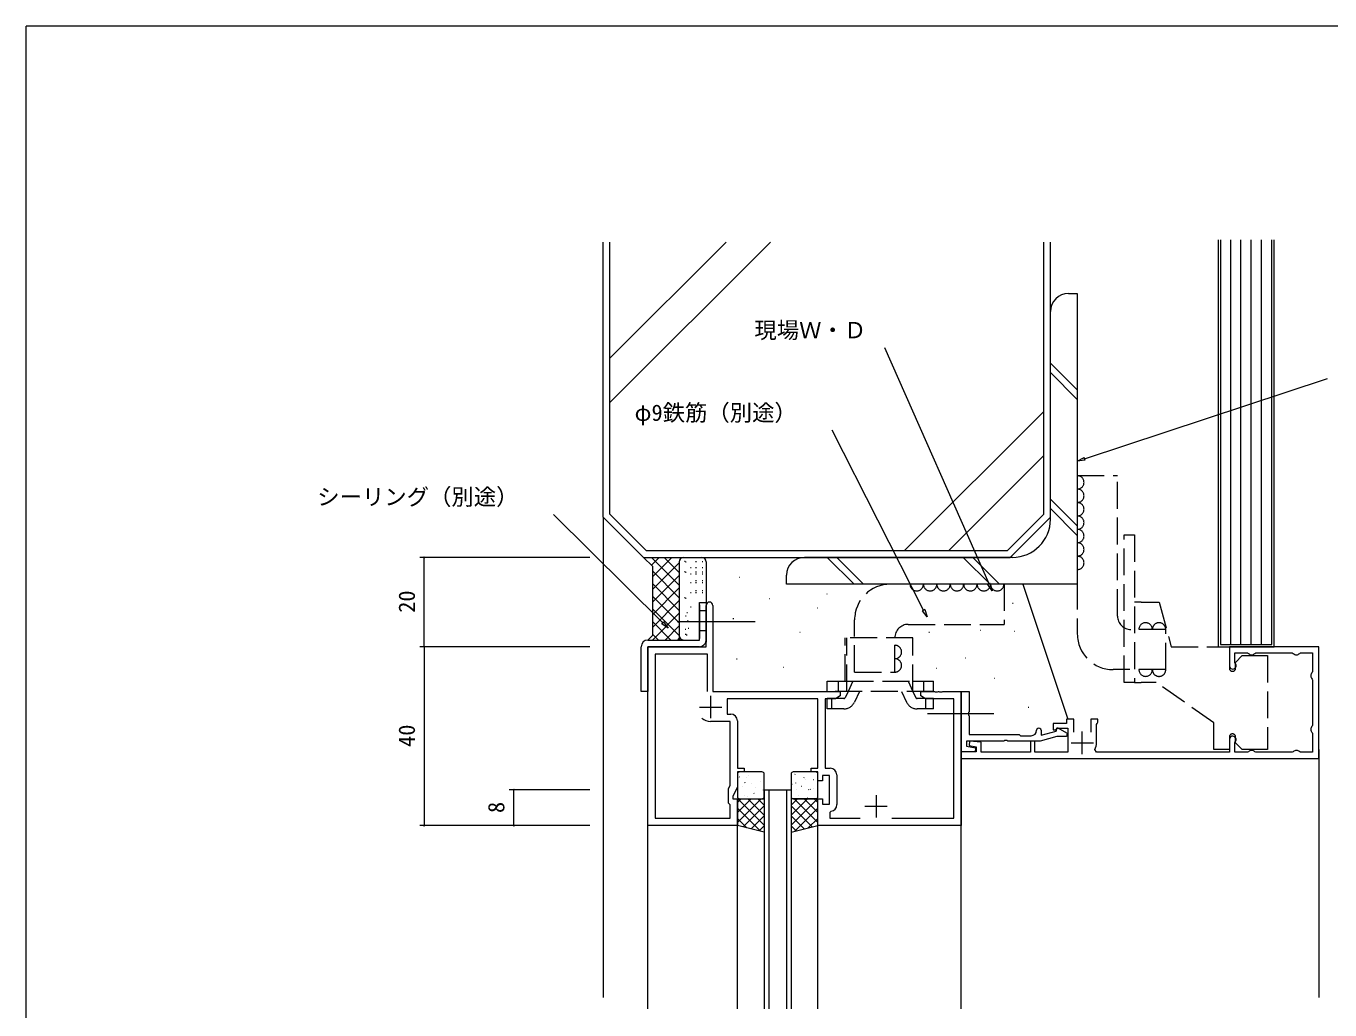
# Model space of a CAD drawing. Units: millimetres, scale not verified. Extents: x -594 to 539, y -420 to 386.
# Drawn here: x -590 to -298.5, y 161.9 to 382 of the extents above; entities that cross this region are included whole.
import ezdxf
from ezdxf.enums import TextEntityAlignment as Align

# ---------------------------------------------------------------- set-up
doc = ezdxf.new("R2010")
doc.units = ezdxf.units.MM
doc.header["$LTSCALE"] = 2
doc.linetypes.add('CHAIN2', pattern=[12, 9, -1, 1, -1])
doc.linetypes.add('DASHED3', pattern=[4, 3, -1])
for name, color, linetype, lineweight in [('0-1_YKK_ZWAK', 7, 'Continuous', 9), ('0-3_YKK_12', 2, 'Continuous', 9), ('0-4_YSS_K', 3, 'Continuous', 9), ('0-5_YKK_D', 6, 'Continuous', 9), ('0-6_YKK_13', 4, 'Continuous', 9), ('0-7_YKK_11', 7, 'Continuous', 9)]:
    doc.layers.add(name, color=color, linetype=linetype, lineweight=lineweight)
doc.styles.add('ＭＳ ゴシック', font='')
doc.styles.get('ＭＳ ゴシック').set_extended_font_data('MS Gothic')

msp = doc.modelspace()

# ---------------------------------------------------------------- linework, layer by layer
at = {"layer": '0-1_YKK_ZWAK'}
for p in [(-590, -368), (510, 382)]:
    msp.add_line(p, (-590, 382), dxfattribs=at)
at = {"layer": '0-3_YKK_12'}
for p, q in [((-450.957, 162.16), (-450.957, 243.16)), ((-380.957, 162.16), (-380.957, 232.66)), ((-300.957, 220.16), (-300.957, 164.66)), ((-424.957, 211.16), (-424.957, 162.16)), ((-424.957, 211.16), (-418.957, 211.16)), ((-423.957, 211.16), (-423.957, 162.16)), ((-419.957, 211.16), (-419.957, 162.16)), ((-418.957, 211.16), (-418.957, 162.16)), ((-430.957, 162.16), (-430.957, 203.16)), ((-412.957, 162.16), (-412.957, 203.16))]:
    msp.add_line(p, q, dxfattribs=at)
at = {"layer": '0-3_YKK_12', "linetype": 'CHAIN2'}
msp.add_line((-373.633, 228.16), (-388.451, 228.16), dxfattribs=at)
at = {"layer": '0-4_YSS_K'}
for p, q in [((-460.957, 272.155), (-460.957, 333.661)), ((-459.457, 307.694), (-433.49, 333.661)), ((-459.457, 297.795), (-423.591, 333.661)), ((-459.457, 272.776), (-459.457, 333.661)), ((-362.457, 272.776), (-362.457, 333.661)), ((-360.957, 272.155), (-360.957, 333.661)), ((-320.657, 243.66), (-320.657, 334.175)), ((-318.357, 243.66), (-318.357, 334.175)), ((-316.057, 243.66), (-316.057, 334.175)), ((-313.757, 243.66), (-313.757, 334.175)), ((-356.957, 322.155), (-354.957, 322.155)), ((-360.957, 271.655), (-360.957, 318.155)), ((-360.957, 306.593), (-354.957, 300.593)), ((-360.957, 304.471), (-354.957, 298.471)), ((-393.602, 264.655), (-362.457, 295.8)), ((-383.702, 264.655), (-362.457, 285.9)), ((-360.957, 276.187), (-354.957, 270.187)), ((-360.957, 274.066), (-354.957, 268.066)), ((-460.957, 272.155), (-460.957, 164.66)), ((-460.957, 272.155), (-451.957, 263.155)), ((-459.457, 272.776), (-451.336, 264.655)), ((-370.578, 264.655), (-362.457, 272.776)), ((-360.957, 272.155), (-369.957, 263.155)), ((-451.957, 263.155), (-369.957, 263.155)), ((-451.957, 263.155), (-449.957, 261.155)), ((-451.336, 264.655), (-370.578, 264.655)), ((-450.185, 261.383), (-448.413, 263.155)), ((-450.158, 263.155), (-443.957, 256.954)), ((-449.957, 258.782), (-445.585, 263.155)), ((-447.33, 263.155), (-443.957, 259.782)), ((-442.957, 263.155), (-439.957, 263.155)), ((-369.457, 263.155), (-415.957, 263.155)), ((-410.858, 263.155), (-404.858, 257.155)), ((-408.736, 263.155), (-402.736, 257.155)), ((-380.452, 263.155), (-374.452, 257.155)), ((-378.331, 263.155), (-372.331, 257.155)), ((-449.957, 255.954), (-443.957, 261.954)), ((-449.957, 261.155), (-449.957, 245.659)), ((-449.957, 260.126), (-443.957, 254.126)), ((-443.957, 262.155), (-443.957, 244.66)), ((-442.801, 262.284), (-442.601, 262.284)), ((-442.801, 259.975), (-442.601, 259.975)), ((-442.582, 262.135), (-442.382, 262.135)), ((-442.582, 259.827), (-442.382, 259.827)), ((-441.469, 260.918), (-441.269, 260.918)), ((-441.469, 259.495), (-441.269, 259.495)), ((-440.335, 262.206), (-440.135, 262.206)), ((-440.335, 260.918), (-440.135, 260.918)), ((-440.335, 259.897), (-440.135, 259.897)), ((-440.335, 259.495), (-440.135, 259.495)), ((-438.855, 262.206), (-438.655, 262.206)), ((-438.855, 260.918), (-438.655, 260.918)), ((-438.855, 259.897), (-438.655, 259.897)), ((-438.855, 259.495), (-438.655, 259.495)), ((-437.957, 262.155), (-437.957, 244.155)), ((-449.957, 253.126), (-443.957, 259.125)), ((-449.957, 257.297), (-443.957, 251.297)), ((-441.469, 257.545), (-441.269, 257.545)), ((-440.335, 257.947), (-440.135, 257.947)), ((-440.335, 257.545), (-440.135, 257.545)), ((-438.855, 257.947), (-438.655, 257.947)), ((-438.855, 257.545), (-438.655, 257.545)), ((-430.502, 258.695), (-430.402, 258.695)), ((-419.957, 257.155), (-419.957, 259.155)), ((-367.162, 257.155), (-357.057, 226.96)), ((-449.957, 250.297), (-443.957, 256.297)), ((-449.957, 254.469), (-443.957, 248.469)), ((-442.801, 254.163), (-442.601, 254.163)), ((-442.582, 254.015), (-442.382, 254.015)), ((-441.469, 255.3), (-441.269, 255.3)), ((-440.335, 255.702), (-440.135, 255.702)), ((-440.335, 255.3), (-440.135, 255.3)), ((-438.855, 255.702), (-438.655, 255.702)), ((-438.855, 255.3), (-438.655, 255.3)), ((-423.853, 253.92), (-423.753, 253.92)), ((-410.972, 254.958), (-410.872, 254.958)), ((-449.957, 247.469), (-443.957, 253.469)), ((-449.957, 251.64), (-443.957, 245.64)), ((-442.282, 250.823), (-442.082, 250.823)), ((-441.469, 252.085), (-441.269, 252.085)), ((-413.05, 251.843), (-412.95, 251.843)), ((-369.42, 252.882), (-369.32, 252.882)), ((-369.42, 252.882), (-369.32, 252.882)), ((-449.957, 244.64), (-443.957, 250.64)), ((-449.957, 248.812), (-445.805, 244.66)), ((-447.109, 244.66), (-443.957, 247.812)), ((-442.582, 250.081), (-442.382, 250.081)), ((-442.133, 249.042), (-441.933, 249.042)), ((-431.954, 249.459), (-431.754, 249.459)), ((-449.957, 245.659), (-450.957, 244.659)), ((-449.957, 245.983), (-448.633, 244.66)), ((-444.281, 244.66), (-443.957, 244.983)), ((-442.653, 247.113), (-442.453, 247.113)), ((-442.606, 245.966), (-442.406, 245.966)), ((-442.387, 245.817), (-442.187, 245.817)), ((-441.989, 247.335), (-441.789, 247.335)), ((-416.997, 246.445), (-416.897, 246.445)), ((-388.118, 246.445), (-388.018, 246.445)), ((-376.692, 246.86), (-376.592, 246.86)), ((-369.004, 246.653), (-368.904, 246.653)), ((-444.957, 243.16), (-441.957, 243.16)), ((-431.125, 240.424), (-431.025, 240.424)), ((-380.042, 240.681), (-379.942, 240.681)), ((-420.737, 238.555), (-420.637, 238.555)), ((-386.456, 238.348), (-386.356, 238.348)), ((-373.571, 236.107), (-373.471, 236.107)), ((-365.917, 229.642), (-365.817, 229.642))]:
    msp.add_line(p, q, dxfattribs=at)
at = {"layer": '0-4_YSS_K', "linetype": 'DASHED3'}
for p, q in [((-354.957, 281.469), (-345.957, 281.469)), ((-354.957, 281.469), (-354.957, 246.031)), ((-345.957, 250.031), (-345.957, 281.469)), ((-371.312, 257.155), (-396.75, 257.155)), ((-371.312, 257.155), (-371.312, 248.155)), ((-404.75, 237.482), (-404.75, 249.155)), ((-392.75, 248.155), (-371.312, 248.155)), ((-395.75, 237.482), (-395.75, 245.155)), ((-335.179, 247.031), (-342.957, 247.031)), ((-335.179, 238.031), (-335.179, 247.031)), ((-404.75, 237.482), (-395.75, 237.482)), ((-335.179, 238.031), (-346.957, 238.031))]:
    msp.add_line(p, q, dxfattribs=at)
at = {"layer": '0-4_YSS_K'}
for points in [[(-323.457, 334.175), (-323.457, 243.16), (-310.957, 243.16), (-310.957, 334.175)], [(-322.957, 334.175), (-322.957, 243.66), (-311.457, 243.66), (-311.457, 334.175)], [(-354.957, 322.155), (-354.957, 257.155), (-419.957, 257.155)]]:
    msp.add_lwpolyline(points, dxfattribs=at)
for centre, radius, start, end in [((-356.957, 318.155), 4, 90, 180), ((-369.457, 271.655), 8.5, 270, 0), ((-442.957, 262.155), 1, 90, 180), ((-438.957, 262.155), 1, 0, 90), ((-415.957, 259.155), 4, 90, 180), ((-442.957, 245.66), 1, 180, 270)]:
    msp.add_arc(centre, radius, start, end, dxfattribs=at)
at = {"layer": '0-4_YSS_K', "linetype": 'DASHED3'}
for centre, radius, start, end in [((-354.957, 279.917), 1.5, 270, 90), ((-354.957, 276.917), 1.5, 270, 90), ((-354.957, 273.917), 1.5, 270, 90), ((-354.957, 270.917), 1.5, 270, 90), ((-354.957, 267.917), 1.5, 270, 90), ((-354.957, 264.917), 1.5, 270, 90), ((-354.957, 261.917), 1.5, 270, 90), ((-396.75, 249.155), 8, 90, 179.99933), ((-390.864, 257.155), 1.5, 180, 0), ((-387.864, 257.155), 1.5, 180, 0), ((-384.864, 257.155), 1.5, 180, 0), ((-381.864, 257.155), 1.5, 180, 0), ((-378.864, 257.155), 1.5, 180, 0), ((-375.864, 257.155), 1.5, 180, 0), ((-372.864, 257.155), 1.5, 180, 0), ((-392.75, 245.155), 3, 90, 179.99933), ((-342.957, 250.031), 3, 180, 269.99933), ((-339.679, 247.031), 1.5, 359.99866, 179.13786), ((-336.679, 247.031), 1.5, 359.99866, 180), ((-346.957, 246.031), 8, 180, 269.99933), ((-395.75, 241.982), 1.5, 269.99866, 90.00172), ((-395.75, 238.982), 1.5, 269.99866, 90), ((-339.679, 238.036), 1.5, 180.1685, 0), ((-336.679, 238.031), 1.5, 179.82883, 0)]:
    msp.add_arc(centre, radius, start, end, dxfattribs=at)
at = {"layer": '0-5_YKK_D'}
for p, q in [((-374.696, 257.21), (-397.994, 310.055)), ((-353.343, 285.188), (-298.987, 303.147)), ((-389.322, 251.328), (-409.75, 291.578)), ((-354.957, 284.655), (-353.432, 285.457)), ((-353.254, 284.919), (-353.432, 285.457)), ((-447.663, 248.51), (-472.063, 272.756)), ((-463.957, 263.155), (-501.957, 263.155)), ((-500.957, 243.16), (-500.957, 263.155)), ((-374.437, 257.325), (-374.955, 257.096)), ((-374.01, 255.655), (-374.955, 257.096)), ((-389.07, 251.456), (-389.575, 251.199)), ((-388.553, 249.812), (-389.575, 251.199)), ((-447.463, 248.711), (-447.863, 248.309)), ((-446.457, 247.312), (-447.863, 248.309)), ((-463.957, 243.16), (-501.957, 243.16)), ((-463.957, 243.16), (-501.957, 243.16)), ((-500.957, 243.16), (-500.957, 203.16)), ((-463.957, 211.16), (-481.957, 211.16)), ((-480.957, 203.16), (-480.957, 211.16)), ((-463.957, 203.16), (-501.957, 203.16)), ((-463.957, 203.16), (-481.957, 203.16))]:
    msp.add_line(p, q, dxfattribs=at)
for points in [[(-353.254, 284.919), (-354.957, 284.655), (-353.432, 285.457)], [(-374.437, 257.325), (-374.01, 255.655), (-374.955, 257.096)], [(-389.07, 251.456), (-388.553, 249.812), (-389.575, 251.199)], [(-447.463, 248.711), (-446.457, 247.312), (-447.863, 248.309)]]:
    msp.add_lwpolyline(points, close=True, dxfattribs=at)
for centre, start, end in [((-500.957, 263.155), 90, 270), ((-500.957, 263.155), 270, 90), ((-500.957, 243.16), 90, 270), ((-500.957, 243.16), 90, 270), ((-500.957, 243.16), 270, 90), ((-500.957, 243.16), 270, 90), ((-480.957, 211.16), 90, 270), ((-480.957, 211.16), 270, 90), ((-500.957, 203.16), 90, 270), ((-500.957, 203.16), 270, 90), ((-480.957, 203.16), 90, 270), ((-480.957, 203.16), 270, 90)]:
    msp.add_arc(centre, 0.106, start, end, dxfattribs=at)
at = {"layer": '0-6_YKK_13', "linetype": 'DASHED3'}
for p, q in [((-344.457, 235.16), (-344.457, 268.16)), ((-340.657, 253.16), (-342.157, 253.16)), ((-340.657, 253.16), (-336.637, 253.16)), ((-391.724, 245.16), (-406.895, 245.16)), ((-406.895, 235.46), (-406.895, 245.16)), ((-406.496, 233.16), (-406.496, 245.16)), ((-391.724, 233.16), (-391.724, 245.16)), ((-318.057, 241.16), (-312.457, 241.16)), ((-410.899, 233.16), (-410.899, 235.46)), ((-410.899, 235.46), (-406.496, 235.46)), ((-408.374, 233.16), (-408.374, 235.46)), ((-405.139, 235.46), (-406.211, 233.16)), ((-392.776, 235.46), (-391.703, 233.16)), ((-389.266, 233.16), (-389.266, 235.46)), ((-387.092, 233.16), (-387.092, 235.46)), ((-342.157, 235.16), (-344.457, 235.16)), ((-342.157, 235.16), (-340.657, 235.16)), ((-337.311, 235.16), (-340.657, 235.16)), ((-324.457, 226.16), (-337.311, 235.16)), ((-387.092, 233.16), (-410.899, 233.16)), ((-407.148, 231.56), (-410.899, 231.56)), ((-410.899, 229.26), (-410.899, 231.56)), ((-409.837, 229.26), (-409.837, 231.56)), ((-406.211, 233.16), (-406.876, 231.733)), ((-403.673, 233.16), (-404.792, 230.761)), ((-394.241, 233.16), (-393.122, 230.761)), ((-391.703, 233.16), (-391.038, 231.733)), ((-387.092, 231.56), (-390.766, 231.56)), ((-388.838, 229.26), (-388.838, 231.56)), ((-387.092, 229.26), (-387.092, 231.56)), ((-407.148, 229.26), (-410.899, 229.26)), ((-387.092, 229.26), (-390.766, 229.26)), ((-324.457, 220.16), (-324.457, 226.16))]:
    msp.add_line(p, q, dxfattribs=at)
at = {"layer": '0-6_YKK_13'}
for p, q in [((-439.457, 244.66), (-439.457, 253.029)), ((-439.457, 253.029), (-437.957, 253.029)), ((-439.457, 252.529), (-439.457, 245.029)), ((-439.457, 251.279), (-437.957, 251.279)), ((-437.957, 253.029), (-437.957, 244.529)), ((-439.457, 246.779), (-437.957, 246.779)), ((-452.457, 233.16), (-452.457, 243.16)), ((-450.957, 244.66), (-439.457, 244.66)), ((-450.957, 243.16), (-450.957, 233.16)), ((-439.457, 243.16), (-450.957, 243.16)), ((-450.957, 233.16), (-452.457, 233.16)), ((-430.957, 214.66), (-430.957, 209.66)), ((-430.559, 214.031), (-430.515, 214.007)), ((-425.457, 215.16), (-430.457, 215.16)), ((-429.359, 212.826), (-429.312, 212.737)), ((-428.953, 213.815), (-428.946, 213.807)), ((-428.482, 214.464), (-428.438, 214.44)), ((-425.814, 213.006), (-425.77, 212.982)), ((-424.958, 213.369), (-424.957, 213.368)), ((-424.957, 209.66), (-424.957, 214.66)), ((-418.957, 214.66), (-418.957, 209.66)), ((-413.457, 215.16), (-418.457, 215.16)), ((-418.113, 214.596), (-418.069, 214.62)), ((-416.088, 213.862), (-416.044, 213.886)), ((-415.774, 213.442), (-415.768, 213.449)), ((-414.012, 213.429), (-413.968, 213.453)), ((-412.957, 209.66), (-412.957, 214.66)), ((-430.772, 211.832), (-430.765, 211.825)), ((-429.916, 211.84), (-429.872, 211.816)), ((-429.324, 209.95), (-429.28, 209.926)), ((-427.891, 212.574), (-427.847, 212.55)), ((-427.248, 210.382), (-427.204, 210.358)), ((-427.011, 211.647), (-427.004, 211.64)), ((-425.223, 211.116), (-425.179, 211.092)), ((-418.756, 212.404), (-418.712, 212.428)), ((-417.921, 212.651), (-417.874, 212.74)), ((-417.749, 211.237), (-417.743, 211.245)), ((-416.68, 211.972), (-416.636, 211.996)), ((-415.032, 211.127), (-414.985, 211.215)), ((-414.655, 211.238), (-414.611, 211.262)), ((-413.988, 211.422), (-413.982, 211.429)), ((-430.957, 203.825), (-425.623, 209.16)), ((-430.957, 206.07), (-427.868, 209.16)), ((-430.957, 208.315), (-430.113, 209.16)), ((-425.82, 201.875), (-430.957, 207.013)), ((-424.957, 203.258), (-430.859, 209.16)), ((-430.457, 209.16), (-425.457, 209.16)), ((-429.694, 202.844), (-424.957, 207.58)), ((-428.797, 209.627), (-428.79, 209.62)), ((-424.957, 205.503), (-428.614, 209.16)), ((-424.957, 207.748), (-426.369, 209.16)), ((-418.957, 203.258), (-413.055, 209.16)), ((-418.957, 205.503), (-415.3, 209.16)), ((-418.957, 207.748), (-417.545, 209.16)), ((-414.221, 202.844), (-418.957, 207.58)), ((-418.457, 209.16), (-413.457, 209.16)), ((-412.957, 203.825), (-418.292, 209.16)), ((-418.095, 201.875), (-412.957, 207.013)), ((-417.323, 209.78), (-417.279, 209.804)), ((-412.957, 206.07), (-416.046, 209.16)), ((-415.93, 209.254), (-415.923, 209.262)), ((-415.246, 209.348), (-415.202, 209.372)), ((-412.957, 208.315), (-413.801, 209.16)), ((-428.813, 202.624), (-430.957, 204.768)), ((-427.898, 202.395), (-424.957, 205.335)), ((-416.017, 202.395), (-418.957, 205.335)), ((-415.101, 202.624), (-412.957, 204.768)), ((-426.102, 201.946), (-424.957, 203.09)), ((-417.813, 201.946), (-418.957, 203.09))]:
    msp.add_line(p, q, dxfattribs=at)
at = {"layer": '0-6_YKK_13', "linetype": 'CHAIN2'}
msp.add_line((-444.457, 248.779), (-426.957, 248.779), dxfattribs=at)
at = {"layer": '0-6_YKK_13', "linetype": 'DASHED3'}
for points in [[(-344.457, 268.16), (-342.157, 268.16), (-342.157, 235.16)], [(-336.637, 253.16), (-333.957, 243.16), (-320.957, 243.16), (-320.957, 238.36)], [(-319.557, 238.36), (-319.557, 239.66), (-318.057, 241.16)], [(-312.457, 241.16), (-312.457, 220.16), (-318.057, 220.16)], [(-406.496, 235.46), (-391.724, 235.46), (-387.092, 235.46)], [(-320.957, 222.96), (-320.957, 220.16), (-324.457, 220.16)], [(-318.057, 220.16), (-319.557, 221.66), (-319.557, 222.96)]]:
    msp.add_lwpolyline(points, dxfattribs=at)
at = {"layer": '0-6_YKK_13'}
for points in [[(-424.957, 201.66), (-430.957, 203.16), (-430.957, 209.16), (-424.957, 209.16)], [(-418.957, 201.66), (-412.957, 203.16), (-412.957, 209.16), (-418.957, 209.16)]]:
    msp.add_lwpolyline(points, close=True, dxfattribs=at)
for centre, radius, start, end in [((-450.957, 243.16), 1.5, 90, 180), ((-439.457, 244.66), 1.5, 270, 355), ((-430.457, 214.66), 0.5, 90, 180), ((-425.457, 214.66), 0.5, 0, 90), ((-418.457, 214.66), 0.5, 90, 180), ((-413.457, 214.66), 0.5, 0, 90), ((-430.457, 209.66), 0.5, 180, 270), ((-425.457, 209.66), 0.5, 270, 0), ((-418.457, 209.66), 0.5, 180, 270), ((-413.457, 209.66), 0.5, 270, 0)]:
    msp.add_arc(centre, radius, start, end, dxfattribs=at)
at = {"layer": '0-6_YKK_13', "linetype": 'DASHED3'}
for centre, radius, start, end in [((-320.257, 238.36), 0.7, 180, 0), ((-407.148, 231.86), 0.3, 270, 335), ((-407.148, 231.86), 2.6, 270, 335), ((-390.766, 231.86), 2.6, 204.99998, 270), ((-390.766, 231.86), 0.3, 204.99998, 270), ((-320.257, 222.96), 0.7, 0, 180)]:
    msp.add_arc(centre, radius, start, end, dxfattribs=at)
at = {"layer": '0-7_YKK_11'}
for p, q in [((-437.657, 233.16), (-437.657, 241.53)), ((-436.957, 232.16), (-436.957, 227.16)), ((-439.457, 229.66), (-434.457, 229.66)), ((-356.357, 221.66), (-351.357, 221.66)), ((-353.857, 219.16), (-353.857, 224.16)), ((-408.727, 214.49), (-408.727, 207.83)), ((-399.957, 209.96), (-399.957, 204.96)), ((-402.457, 207.46), (-397.457, 207.46))]:
    msp.add_line(p, q, dxfattribs=at)
for points in [[(-430.957, 226.59), (-430.957, 215.96), (-429.457, 215.96), (-429.457, 215.16), (-430.957, 215.16), (-430.957, 211.804), (-431.957, 209.66), (-431.957, 209.16), (-430.957, 209.16), (-430.957, 203.16), (-450.957, 203.16), (-450.957, 243.16), (-437.957, 243.16), (-437.957, 252.41)], [(-436.457, 252.41), (-436.457, 233.16), (-407.957, 233.16), (-407.957, 232.16), (-409.048, 231.53), (-411.327, 231.53), (-411.327, 215.99), (-410.227, 215.99)], [(-355.757, 224.058), (-355.757, 226.96), (-357.357, 226.96), (-357.357, 225.96), (-360.357, 225.96), (-360.357, 224.56), (-359.857, 224.56), (-359.574, 224.76), (-359.291, 224.96), (-357.057, 224.96), (-357.057, 219.56), (-364.457, 219.56), (-364.457, 222.06), (-365.457, 222.06), (-365.457, 219.56), (-376.457, 219.56), (-376.457, 221.834), (-379.035, 222.06), (-379.165, 221.071), (-377.557, 220.787), (-377.557, 219.66), (-380.957, 219.66), (-380.957, 218.16), (-300.957, 218.16), (-300.957, 243.16), (-320.957, 243.16), (-320.957, 238.91)], [(-437.657, 233.16), (-437.657, 241.53), (-449.327, 241.53), (-449.327, 204.79), (-432.587, 204.79), (-432.587, 207.79), (-432.957, 208.16), (-432.957, 211.372), (-432.587, 212.166), (-432.587, 226.46), (-436.957, 226.46)], [(-319.671, 239.435), (-319.757, 239.645), (-319.757, 241.76), (-316.895, 241.76), (-316.679, 241.667)], [(-315.236, 241.667), (-315.019, 241.76), (-306.895, 241.76), (-306.679, 241.667)], [(-305.236, 241.667), (-305.019, 241.76), (-302.357, 241.76), (-302.357, 237.598), (-302.449, 237.381)], [(-302.449, 235.938), (-302.357, 235.722), (-302.357, 225.598), (-302.449, 225.381)], [(-396.421, 204.79), (-382.587, 204.79), (-382.587, 231.53), (-388.866, 231.53), (-389.957, 232.16), (-389.957, 233.16), (-386.915, 233.16), (-386.732, 233.04), (-386.182, 233.04), (-385.999, 233.16), (-385.915, 233.16), (-385.732, 233.04), (-385.182, 233.04), (-384.999, 233.16), (-380.957, 233.16), (-380.957, 203.16), (-412.957, 203.16), (-412.957, 209.16), (-411.957, 209.16), (-411.957, 207.96), (-410.357, 207.96), (-410.357, 214.36), (-411.957, 214.36), (-411.957, 213.16), (-412.957, 213.16), (-412.957, 215.16), (-414.457, 215.16), (-414.457, 215.96), (-412.957, 215.96), (-412.957, 231.53), (-433.257, 231.53), (-433.257, 228.09), (-432.457, 228.09)], [(-380.957, 219.66), (-380.957, 233.16), (-379.157, 233.16), (-379.157, 228.618), (-379.277, 228.435), (-379.277, 227.885), (-379.157, 227.701), (-379.157, 223.56), (-367.957, 223.56), (-367.657, 223.26), (-365.257, 223.26)], [(-363.057, 224.46), (-363.057, 223.355), (-359.68, 224.26), (-359.451, 225.115), (-357.19, 223.81), (-357.391, 223.06), (-359.522, 223.06), (-363.254, 222.06), (-370.499, 222.06), (-370.682, 222.18), (-371.232, 222.18), (-371.415, 222.06), (-379.757, 222.06), (-379.757, 220.932), (-377.721, 220.573), (-377.801, 219.66), (-380.957, 219.66)], [(-350.657, 221.66), (-350.657, 225.74), (-350.507, 226), (-350.357, 226.26), (-350.357, 226.96), (-351.957, 226.96), (-351.957, 224.058)], [(-320.957, 222.41), (-320.957, 219.56), (-350.684, 219.56), (-351.036, 220.149)], [(-316.679, 219.652), (-316.895, 219.56), (-319.757, 219.56), (-319.757, 221.675), (-319.671, 221.885)], [(-302.449, 223.938), (-302.357, 223.722), (-302.357, 219.56), (-305.019, 219.56), (-305.236, 219.652)], [(-306.679, 219.652), (-306.895, 219.56), (-315.019, 219.56), (-315.236, 219.652)], [(-410.002, 206.347), (-410.257, 206.05), (-410.257, 204.79), (-403.493, 204.79)]]:
    msp.add_lwpolyline(points, dxfattribs=at)
for centre, radius, start, end in [((-437.207, 252.41), 0.75, 90, 179.99998), ((-437.207, 252.41), 0.75, 0, 89.99998), ((-320.207, 238.91), 0.75, 180.00002, 44.41531), ((-315.957, 242.36), 1, 223.81306, 316.18692), ((-305.957, 242.36), 1, 223.81306, 316.18692), ((-301.757, 236.66), 1, 133.81306, 226.18692), ((-432.457, 226.59), 1.5, 0, 89.99998), ((-436.957, 229.66), 3.2, 231.63347, 269.99998), ((-363.557, 224.46), 0.5, 359.99998, 180), ((-301.757, 224.66), 1, 133.81306, 226.18692), ((-365.257, 224.46), 1.2, 270, 359.99998), ((-353.857, 221.66), 3.2, 331.82137, 0), ((-320.207, 222.41), 0.75, 315.58467, 179.99997), ((-315.957, 218.96), 1, 43.81306, 136.18692), ((-305.957, 218.96), 1, 43.81306, 136.18692), ((-410.227, 214.49), 1.5, 0, 89.99998), ((-410.227, 207.83), 1.5, 278.62692, 359.99998)]:
    msp.add_arc(centre, radius, start, end, dxfattribs=at)

# ---------------------------------------------------------------- texts
at = {"layer": '0-5_YKK_D', "color": 4, "style": 'ＭＳ ゴシック'}
for s, p in [('現場Ｗ・Ｄ', (-427.154, 311.055)), ('φ9鉄筋（別途）', (-453.95, 292.578)), ('シーリング（別途）', (-524.903, 273.756))]:
    msp.add_text(s, height=3.666, dxfattribs=at).set_placement(p, align=Align.BOTTOM_LEFT)
for s, p in [('20', (-501.957, 250.757)), ('40', (-501.957, 220.76)), ('8', (-481.957, 205.96))]:
    msp.add_text(s, height=3.666, rotation=90, dxfattribs=at).set_placement(p, align=Align.BOTTOM_LEFT)

doc.saveas('drawing.dxf')
